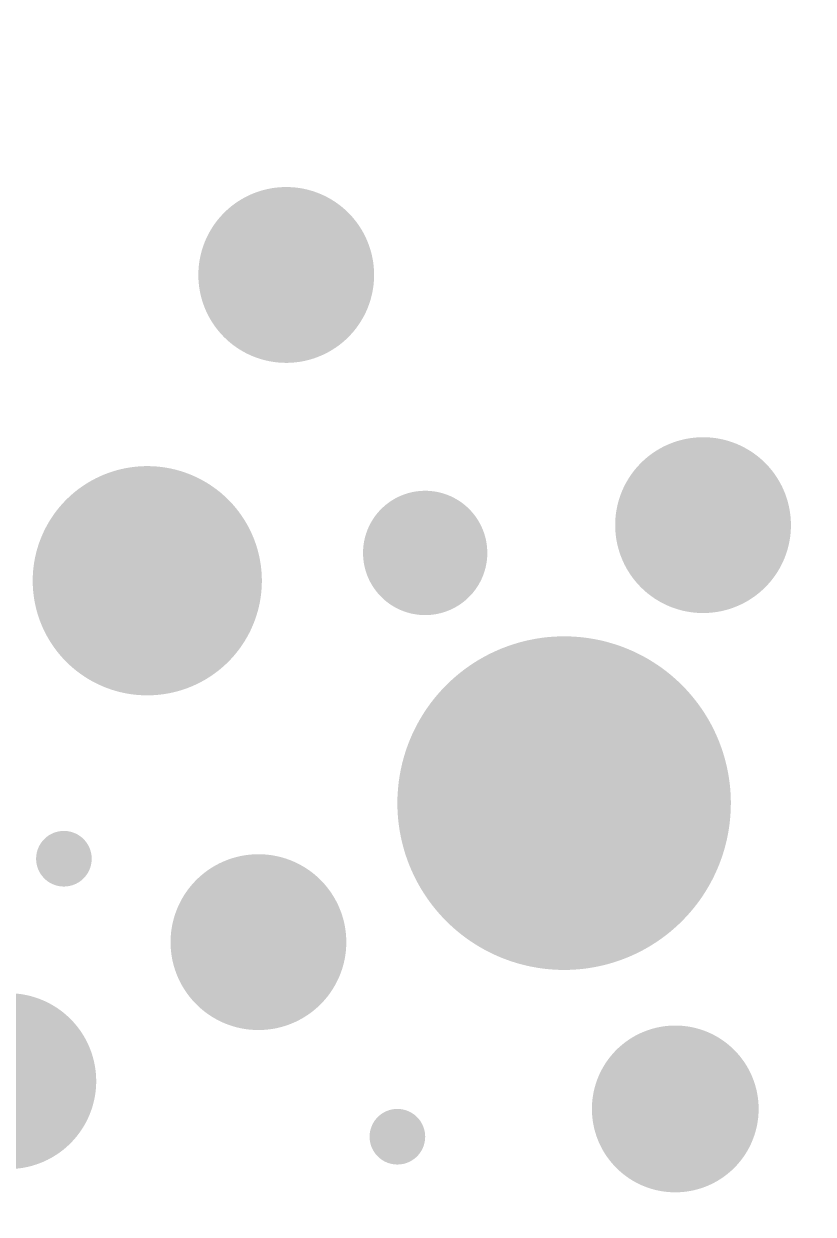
# Model space of a CAD drawing. Header units: millimetres. Extents: x -213 to 898, y -426 to 200.
# Drawn here: x 124.56 to 152.96, y -180.79 to -137.97 of the extents above; entities that cross this region are included whole.
import ezdxf

# ---------------------------------------------------------------- set-up
doc = ezdxf.new("R2010")
doc.units = ezdxf.units.MM
for name, color, linetype, true_color in [('Cut', 1, 'Continuous', 0xff0000), ('Etch', 5, 'Continuous', 0x0000ff), ('Line', 18, 'Continuous', 0x000000)]:
    doc.layers.add(name, color=color, linetype=linetype, true_color=true_color)

msp = doc.modelspace()

# ---------------------------------------------------------------- hatches: boundary and pattern name
at = {"layer": 'Etch', "true_color": 0x0000ff, "extrusion": (0, 0, -1)}
for points in [[(-135, -150), (-134.933, -150.021), (-134.865, -150.042), (-134.796, -150.06), (-134.726, -150.078), (-134.655, -150.094), (-134.584, -150.108), (-134.511, -150.121), (-134.437, -150.132), (-134.363, -150.141), (-134.288, -150.149), (-134.212, -150.155), (-134.136, -150.159), (-134.059, -150.162), (-133.982, -150.162), (-133.904, -150.161), (-133.826, -150.157), (-133.747, -150.152), (-133.668, -150.145), (-133.589, -150.136), (-133.51, -150.124), (-133.431, -150.111), (-133.353, -150.095), (-133.274, -150.078), (-133.195, -150.058), (-133.117, -150.037), (-133.039, -150.013), (-132.962, -149.987), (-132.885, -149.959), (-132.809, -149.93), (-132.734, -149.898), (-132.659, -149.864), (-132.586, -149.828), (-132.513, -149.791), (-132.441, -149.751), (-132.371, -149.71), (-132.301, -149.667), (-132.233, -149.623), (-132.166, -149.576), (-132.1, -149.528), (-132.036, -149.479), (-131.973, -149.428), (-131.912, -149.375), (-131.853, -149.321), (-131.794, -149.266), (-131.738, -149.21), (-131.683, -149.152), (-131.63, -149.094), (-131.579, -149.034), (-131.529, -148.974), (-131.481, -148.912), (-131.435, -148.85), (-131.391, -148.787), (-131.349, -148.723), (-131.308, -148.659), (-131.269, -148.594), (-131.232, -148.529), (-131.197, -148.464), (-131.163, -148.398), (-131.132, -148.332), (-131.102, -148.266), (-131.074, -148.199), (-131.048, -148.133), (-131.023, -148.066), (-131, -148), (-130.979, -147.933), (-130.958, -147.865), (-130.94, -147.796), (-130.922, -147.726), (-130.906, -147.655), (-130.892, -147.584), (-130.879, -147.511), (-130.868, -147.437), (-130.859, -147.363), (-130.851, -147.288), (-130.845, -147.212), (-130.841, -147.136), (-130.838, -147.059), (-130.838, -146.982), (-130.839, -146.904), (-130.843, -146.826), (-130.848, -146.747), (-130.855, -146.668), (-130.864, -146.589), (-130.876, -146.51), (-130.889, -146.431), (-130.905, -146.353), (-130.922, -146.274), (-130.942, -146.195), (-130.963, -146.117), (-130.987, -146.039), (-131.013, -145.962), (-131.041, -145.885), (-131.07, -145.809), (-131.102, -145.734), (-131.136, -145.659), (-131.172, -145.586), (-131.209, -145.513), (-131.249, -145.441), (-131.29, -145.371), (-131.333, -145.301), (-131.377, -145.233), (-131.424, -145.166), (-131.472, -145.1), (-131.521, -145.036), (-131.572, -144.973), (-131.625, -144.912), (-131.679, -144.853), (-131.734, -144.794), (-131.79, -144.738), (-131.848, -144.683), (-131.906, -144.63), (-131.966, -144.579), (-132.026, -144.529), (-132.088, -144.481), (-132.15, -144.435), (-132.213, -144.391), (-132.277, -144.349), (-132.341, -144.308), (-132.406, -144.269), (-132.471, -144.232), (-132.536, -144.197), (-132.602, -144.163), (-132.668, -144.132), (-132.734, -144.102), (-132.801, -144.074), (-132.867, -144.048), (-132.934, -144.023), (-133, -144), (-133.067, -143.979), (-133.135, -143.958), (-133.204, -143.94), (-133.274, -143.922), (-133.345, -143.906), (-133.416, -143.892), (-133.489, -143.879), (-133.563, -143.868), (-133.637, -143.859), (-133.712, -143.851), (-133.788, -143.845), (-133.864, -143.841), (-133.941, -143.838), (-134.018, -143.838), (-134.096, -143.839), (-134.174, -143.843), (-134.253, -143.848), (-134.332, -143.855), (-134.411, -143.864), (-134.49, -143.876), (-134.569, -143.889), (-134.647, -143.905), (-134.726, -143.922), (-134.805, -143.942), (-134.883, -143.963), (-134.961, -143.987), (-135.038, -144.013), (-135.115, -144.041), (-135.191, -144.07), (-135.266, -144.102), (-135.341, -144.136), (-135.414, -144.172), (-135.487, -144.209), (-135.559, -144.249), (-135.629, -144.29), (-135.699, -144.333), (-135.767, -144.377), (-135.834, -144.424), (-135.9, -144.472), (-135.964, -144.521), (-136.027, -144.572), (-136.088, -144.625), (-136.147, -144.679), (-136.206, -144.734), (-136.262, -144.79), (-136.317, -144.848), (-136.37, -144.906), (-136.421, -144.966), (-136.471, -145.026), (-136.519, -145.088), (-136.565, -145.15), (-136.609, -145.213), (-136.651, -145.277), (-136.692, -145.341), (-136.731, -145.406), (-136.768, -145.471), (-136.803, -145.536), (-136.837, -145.602), (-136.868, -145.668), (-136.898, -145.734), (-136.926, -145.801), (-136.952, -145.867), (-136.977, -145.934), (-137, -146), (-137.021, -146.067), (-137.042, -146.135), (-137.06, -146.204), (-137.078, -146.274), (-137.094, -146.345), (-137.108, -146.416), (-137.121, -146.489), (-137.132, -146.563), (-137.141, -146.637), (-137.149, -146.712), (-137.155, -146.788), (-137.159, -146.864), (-137.162, -146.941), (-137.162, -147.018), (-137.161, -147.096), (-137.157, -147.174), (-137.152, -147.253), (-137.145, -147.332), (-137.136, -147.411), (-137.124, -147.49), (-137.111, -147.569), (-137.095, -147.647), (-137.078, -147.726), (-137.058, -147.805), (-137.037, -147.883), (-137.013, -147.961), (-136.987, -148.038), (-136.959, -148.115), (-136.93, -148.191), (-136.898, -148.266), (-136.864, -148.341), (-136.828, -148.414), (-136.791, -148.487), (-136.751, -148.559), (-136.71, -148.629), (-136.667, -148.699), (-136.623, -148.767), (-136.576, -148.834), (-136.528, -148.9), (-136.479, -148.964), (-136.428, -149.027), (-136.375, -149.088), (-136.321, -149.147), (-136.266, -149.206), (-136.21, -149.262), (-136.152, -149.317), (-136.094, -149.37), (-136.034, -149.421), (-135.974, -149.471), (-135.912, -149.519), (-135.85, -149.565), (-135.787, -149.609), (-135.723, -149.651), (-135.659, -149.692), (-135.594, -149.731), (-135.529, -149.768), (-135.464, -149.803), (-135.398, -149.837), (-135.332, -149.868), (-135.266, -149.898), (-135.199, -149.926), (-135.133, -149.952), (-135.066, -149.977)], [(-150, -159), (-149.933, -159.021), (-149.865, -159.042), (-149.796, -159.06), (-149.726, -159.078), (-149.655, -159.094), (-149.584, -159.108), (-149.511, -159.121), (-149.437, -159.132), (-149.363, -159.141), (-149.288, -159.149), (-149.212, -159.155), (-149.136, -159.159), (-149.059, -159.162), (-148.982, -159.162), (-148.904, -159.161), (-148.826, -159.157), (-148.747, -159.152), (-148.668, -159.145), (-148.589, -159.136), (-148.51, -159.124), (-148.431, -159.111), (-148.353, -159.095), (-148.274, -159.078), (-148.195, -159.058), (-148.117, -159.037), (-148.039, -159.013), (-147.962, -158.987), (-147.885, -158.959), (-147.809, -158.93), (-147.734, -158.898), (-147.659, -158.864), (-147.586, -158.828), (-147.513, -158.791), (-147.441, -158.751), (-147.371, -158.71), (-147.301, -158.667), (-147.233, -158.623), (-147.166, -158.576), (-147.1, -158.528), (-147.036, -158.479), (-146.973, -158.428), (-146.912, -158.375), (-146.853, -158.321), (-146.794, -158.266), (-146.738, -158.21), (-146.683, -158.152), (-146.63, -158.094), (-146.579, -158.034), (-146.529, -157.974), (-146.481, -157.912), (-146.435, -157.85), (-146.391, -157.787), (-146.349, -157.723), (-146.308, -157.659), (-146.269, -157.594), (-146.232, -157.529), (-146.197, -157.464), (-146.163, -157.398), (-146.132, -157.332), (-146.102, -157.266), (-146.074, -157.199), (-146.048, -157.133), (-146.023, -157.066), (-146, -157), (-145.979, -156.933), (-145.958, -156.865), (-145.94, -156.796), (-145.922, -156.726), (-145.906, -156.655), (-145.892, -156.584), (-145.879, -156.511), (-145.868, -156.437), (-145.859, -156.363), (-145.851, -156.288), (-145.845, -156.212), (-145.841, -156.136), (-145.838, -156.059), (-145.838, -155.982), (-145.839, -155.904), (-145.843, -155.826), (-145.848, -155.747), (-145.855, -155.668), (-145.864, -155.589), (-145.876, -155.51), (-145.889, -155.431), (-145.905, -155.353), (-145.922, -155.274), (-145.942, -155.195), (-145.963, -155.117), (-145.987, -155.039), (-146.013, -154.962), (-146.041, -154.885), (-146.07, -154.809), (-146.102, -154.734), (-146.136, -154.659), (-146.172, -154.586), (-146.209, -154.513), (-146.249, -154.441), (-146.29, -154.371), (-146.333, -154.301), (-146.377, -154.233), (-146.424, -154.166), (-146.472, -154.1), (-146.521, -154.036), (-146.572, -153.973), (-146.625, -153.912), (-146.679, -153.853), (-146.734, -153.794), (-146.79, -153.738), (-146.848, -153.683), (-146.906, -153.63), (-146.966, -153.579), (-147.026, -153.529), (-147.088, -153.481), (-147.15, -153.435), (-147.213, -153.391), (-147.277, -153.349), (-147.341, -153.308), (-147.406, -153.269), (-147.471, -153.232), (-147.536, -153.197), (-147.602, -153.163), (-147.668, -153.132), (-147.734, -153.102), (-147.801, -153.074), (-147.867, -153.048), (-147.934, -153.023), (-148, -153), (-148.067, -152.979), (-148.135, -152.958), (-148.204, -152.94), (-148.274, -152.922), (-148.345, -152.906), (-148.416, -152.892), (-148.489, -152.879), (-148.563, -152.868), (-148.637, -152.859), (-148.712, -152.851), (-148.788, -152.845), (-148.864, -152.841), (-148.941, -152.838), (-149.018, -152.838), (-149.096, -152.839), (-149.174, -152.843), (-149.253, -152.848), (-149.332, -152.855), (-149.411, -152.864), (-149.49, -152.876), (-149.569, -152.889), (-149.647, -152.905), (-149.726, -152.922), (-149.805, -152.942), (-149.883, -152.963), (-149.961, -152.987), (-150.038, -153.013), (-150.115, -153.041), (-150.191, -153.07), (-150.266, -153.102), (-150.341, -153.136), (-150.414, -153.172), (-150.487, -153.209), (-150.559, -153.249), (-150.629, -153.29), (-150.699, -153.333), (-150.767, -153.377), (-150.834, -153.424), (-150.9, -153.472), (-150.964, -153.521), (-151.027, -153.572), (-151.088, -153.625), (-151.147, -153.679), (-151.206, -153.734), (-151.262, -153.79), (-151.317, -153.848), (-151.37, -153.906), (-151.421, -153.966), (-151.471, -154.026), (-151.519, -154.088), (-151.565, -154.15), (-151.609, -154.213), (-151.651, -154.277), (-151.692, -154.341), (-151.731, -154.406), (-151.768, -154.471), (-151.803, -154.536), (-151.837, -154.602), (-151.868, -154.668), (-151.898, -154.734), (-151.926, -154.801), (-151.952, -154.867), (-151.977, -154.934), (-152, -155), (-152.021, -155.067), (-152.042, -155.135), (-152.06, -155.204), (-152.078, -155.274), (-152.094, -155.345), (-152.108, -155.416), (-152.121, -155.489), (-152.132, -155.563), (-152.141, -155.637), (-152.149, -155.712), (-152.155, -155.788), (-152.159, -155.864), (-152.162, -155.941), (-152.162, -156.018), (-152.161, -156.096), (-152.157, -156.174), (-152.152, -156.253), (-152.145, -156.332), (-152.136, -156.411), (-152.124, -156.49), (-152.111, -156.569), (-152.095, -156.647), (-152.078, -156.726), (-152.058, -156.805), (-152.037, -156.883), (-152.013, -156.961), (-151.987, -157.038), (-151.959, -157.115), (-151.93, -157.191), (-151.898, -157.266), (-151.864, -157.341), (-151.828, -157.414), (-151.791, -157.487), (-151.751, -157.559), (-151.71, -157.629), (-151.667, -157.699), (-151.623, -157.767), (-151.576, -157.834), (-151.528, -157.9), (-151.479, -157.964), (-151.428, -158.027), (-151.375, -158.088), (-151.321, -158.147), (-151.266, -158.206), (-151.21, -158.262), (-151.152, -158.317), (-151.094, -158.37), (-151.034, -158.421), (-150.974, -158.471), (-150.912, -158.519), (-150.85, -158.565), (-150.787, -158.609), (-150.723, -158.651), (-150.659, -158.692), (-150.594, -158.731), (-150.529, -158.768), (-150.464, -158.803), (-150.398, -158.837), (-150.332, -158.868), (-150.266, -158.898), (-150.199, -158.926), (-150.133, -158.952), (-150.066, -158.977)], [(-128, -162), (-127.911, -161.977), (-127.823, -161.951), (-127.734, -161.924), (-127.645, -161.894), (-127.556, -161.862), (-127.466, -161.827), (-127.378, -161.79), (-127.289, -161.751), (-127.2, -161.71), (-127.112, -161.666), (-127.025, -161.619), (-126.938, -161.57), (-126.852, -161.519), (-126.766, -161.466), (-126.682, -161.409), (-126.598, -161.351), (-126.515, -161.29), (-126.434, -161.227), (-126.353, -161.162), (-126.275, -161.094), (-126.197, -161.024), (-126.121, -160.952), (-126.047, -160.877), (-125.974, -160.801), (-125.903, -160.722), (-125.834, -160.642), (-125.767, -160.559), (-125.702, -160.475), (-125.64, -160.389), (-125.579, -160.301), (-125.521, -160.212), (-125.464, -160.121), (-125.411, -160.029), (-125.359, -159.936), (-125.311, -159.841), (-125.264, -159.745), (-125.221, -159.648), (-125.179, -159.55), (-125.141, -159.451), (-125.105, -159.352), (-125.072, -159.252), (-125.041, -159.151), (-125.013, -159.05), (-124.988, -158.949), (-124.965, -158.847), (-124.945, -158.746), (-124.928, -158.644), (-124.913, -158.543), (-124.901, -158.441), (-124.891, -158.34), (-124.884, -158.239), (-124.879, -158.139), (-124.877, -158.04), (-124.877, -157.94), (-124.88, -157.842), (-124.885, -157.745), (-124.892, -157.648), (-124.901, -157.552), (-124.913, -157.457), (-124.926, -157.363), (-124.942, -157.271), (-124.959, -157.179), (-124.979, -157.089), (-125, -157), (-125.023, -156.911), (-125.049, -156.823), (-125.076, -156.734), (-125.106, -156.645), (-125.138, -156.556), (-125.173, -156.466), (-125.21, -156.378), (-125.249, -156.289), (-125.29, -156.2), (-125.334, -156.112), (-125.381, -156.025), (-125.43, -155.938), (-125.481, -155.852), (-125.534, -155.766), (-125.591, -155.682), (-125.649, -155.598), (-125.71, -155.515), (-125.773, -155.434), (-125.838, -155.353), (-125.906, -155.275), (-125.976, -155.197), (-126.048, -155.121), (-126.123, -155.047), (-126.199, -154.974), (-126.278, -154.903), (-126.358, -154.834), (-126.441, -154.767), (-126.525, -154.702), (-126.611, -154.64), (-126.699, -154.579), (-126.788, -154.521), (-126.879, -154.464), (-126.971, -154.411), (-127.064, -154.359), (-127.159, -154.311), (-127.255, -154.264), (-127.352, -154.221), (-127.45, -154.179), (-127.549, -154.141), (-127.648, -154.105), (-127.748, -154.072), (-127.849, -154.041), (-127.95, -154.013), (-128.051, -153.988), (-128.153, -153.965), (-128.254, -153.945), (-128.356, -153.928), (-128.457, -153.913), (-128.559, -153.901), (-128.66, -153.891), (-128.761, -153.884), (-128.861, -153.879), (-128.96, -153.877), (-129.06, -153.877), (-129.158, -153.88), (-129.255, -153.885), (-129.352, -153.892), (-129.448, -153.901), (-129.543, -153.913), (-129.637, -153.926), (-129.729, -153.942), (-129.821, -153.959), (-129.911, -153.979), (-130, -154), (-130.089, -154.023), (-130.177, -154.049), (-130.266, -154.076), (-130.355, -154.106), (-130.444, -154.138), (-130.534, -154.173), (-130.622, -154.21), (-130.711, -154.249), (-130.8, -154.29), (-130.888, -154.334), (-130.975, -154.381), (-131.062, -154.43), (-131.148, -154.481), (-131.234, -154.534), (-131.318, -154.591), (-131.402, -154.649), (-131.485, -154.71), (-131.566, -154.773), (-131.647, -154.838), (-131.725, -154.906), (-131.803, -154.976), (-131.879, -155.048), (-131.953, -155.123), (-132.026, -155.199), (-132.097, -155.278), (-132.166, -155.358), (-132.233, -155.441), (-132.298, -155.525), (-132.36, -155.611), (-132.421, -155.699), (-132.479, -155.788), (-132.536, -155.879), (-132.589, -155.971), (-132.641, -156.064), (-132.689, -156.159), (-132.736, -156.255), (-132.779, -156.352), (-132.821, -156.45), (-132.859, -156.549), (-132.895, -156.648), (-132.928, -156.748), (-132.959, -156.849), (-132.987, -156.95), (-133.012, -157.051), (-133.035, -157.153), (-133.055, -157.254), (-133.072, -157.356), (-133.087, -157.457), (-133.099, -157.559), (-133.109, -157.66), (-133.116, -157.761), (-133.121, -157.861), (-133.123, -157.96), (-133.123, -158.06), (-133.12, -158.158), (-133.115, -158.255), (-133.108, -158.352), (-133.099, -158.448), (-133.087, -158.543), (-133.074, -158.637), (-133.058, -158.729), (-133.041, -158.821), (-133.021, -158.911), (-133, -159), (-132.977, -159.089), (-132.951, -159.177), (-132.924, -159.266), (-132.894, -159.355), (-132.862, -159.444), (-132.827, -159.534), (-132.79, -159.622), (-132.751, -159.711), (-132.71, -159.8), (-132.666, -159.888), (-132.619, -159.975), (-132.57, -160.062), (-132.519, -160.148), (-132.466, -160.234), (-132.409, -160.318), (-132.351, -160.402), (-132.29, -160.485), (-132.227, -160.566), (-132.162, -160.647), (-132.094, -160.725), (-132.024, -160.803), (-131.952, -160.879), (-131.877, -160.953), (-131.801, -161.026), (-131.722, -161.097), (-131.642, -161.166), (-131.559, -161.233), (-131.475, -161.298), (-131.389, -161.36), (-131.301, -161.421), (-131.212, -161.479), (-131.121, -161.536), (-131.029, -161.589), (-130.936, -161.641), (-130.841, -161.689), (-130.745, -161.736), (-130.648, -161.779), (-130.55, -161.821), (-130.451, -161.859), (-130.352, -161.895), (-130.252, -161.928), (-130.151, -161.959), (-130.05, -161.987), (-129.949, -162.012), (-129.847, -162.035), (-129.746, -162.055), (-129.644, -162.072), (-129.543, -162.087), (-129.441, -162.099), (-129.34, -162.109), (-129.239, -162.116), (-129.139, -162.121), (-129.04, -162.123), (-128.94, -162.123), (-128.842, -162.12), (-128.745, -162.115), (-128.648, -162.108), (-128.552, -162.099), (-128.457, -162.087), (-128.363, -162.074), (-128.271, -162.058), (-128.179, -162.041), (-128.089, -162.021)], [(-138, -159), (-137.956, -158.977), (-137.912, -158.953), (-137.868, -158.928), (-137.824, -158.902), (-137.781, -158.875), (-137.738, -158.846), (-137.695, -158.816), (-137.653, -158.785), (-137.611, -158.752), (-137.569, -158.719), (-137.529, -158.684), (-137.488, -158.648), (-137.449, -158.61), (-137.41, -158.572), (-137.371, -158.532), (-137.334, -158.491), (-137.297, -158.45), (-137.262, -158.407), (-137.227, -158.362), (-137.193, -158.317), (-137.16, -158.271), (-137.129, -158.224), (-137.098, -158.176), (-137.069, -158.127), (-137.04, -158.077), (-137.013, -158.026), (-136.988, -157.975), (-136.963, -157.922), (-136.94, -157.869), (-136.918, -157.816), (-136.898, -157.762), (-136.879, -157.707), (-136.861, -157.652), (-136.845, -157.596), (-136.83, -157.54), (-136.817, -157.484), (-136.805, -157.428), (-136.795, -157.371), (-136.786, -157.314), (-136.779, -157.257), (-136.773, -157.201), (-136.769, -157.144), (-136.766, -157.087), (-136.764, -157.03), (-136.764, -156.974), (-136.765, -156.918), (-136.768, -156.862), (-136.772, -156.806), (-136.778, -156.751), (-136.785, -156.697), (-136.793, -156.643), (-136.802, -156.589), (-136.813, -156.536), (-136.824, -156.483), (-136.837, -156.432), (-136.851, -156.381), (-136.867, -156.33), (-136.883, -156.281), (-136.9, -156.232), (-136.918, -156.184), (-136.937, -156.137), (-136.957, -156.09), (-136.978, -156.045), (-137, -156), (-137.023, -155.956), (-137.047, -155.912), (-137.072, -155.868), (-137.098, -155.824), (-137.125, -155.781), (-137.154, -155.738), (-137.184, -155.695), (-137.215, -155.653), (-137.248, -155.611), (-137.281, -155.569), (-137.316, -155.529), (-137.352, -155.488), (-137.39, -155.449), (-137.428, -155.41), (-137.468, -155.371), (-137.509, -155.334), (-137.55, -155.297), (-137.593, -155.262), (-137.638, -155.227), (-137.683, -155.193), (-137.729, -155.16), (-137.776, -155.129), (-137.824, -155.098), (-137.873, -155.069), (-137.923, -155.04), (-137.974, -155.013), (-138.025, -154.988), (-138.078, -154.963), (-138.131, -154.94), (-138.184, -154.918), (-138.238, -154.898), (-138.293, -154.879), (-138.348, -154.861), (-138.404, -154.845), (-138.46, -154.83), (-138.516, -154.817), (-138.572, -154.805), (-138.629, -154.795), (-138.686, -154.786), (-138.743, -154.779), (-138.799, -154.773), (-138.856, -154.769), (-138.913, -154.766), (-138.97, -154.764), (-139.026, -154.764), (-139.082, -154.765), (-139.138, -154.768), (-139.194, -154.772), (-139.249, -154.778), (-139.303, -154.785), (-139.357, -154.793), (-139.411, -154.802), (-139.464, -154.813), (-139.517, -154.824), (-139.568, -154.837), (-139.619, -154.851), (-139.67, -154.867), (-139.719, -154.883), (-139.768, -154.9), (-139.816, -154.918), (-139.863, -154.937), (-139.91, -154.957), (-139.955, -154.978), (-140, -155), (-140.044, -155.023), (-140.088, -155.047), (-140.132, -155.072), (-140.176, -155.098), (-140.219, -155.125), (-140.262, -155.154), (-140.305, -155.184), (-140.347, -155.215), (-140.389, -155.248), (-140.431, -155.281), (-140.471, -155.316), (-140.512, -155.352), (-140.551, -155.39), (-140.59, -155.428), (-140.629, -155.468), (-140.666, -155.509), (-140.703, -155.55), (-140.738, -155.593), (-140.773, -155.638), (-140.807, -155.683), (-140.84, -155.729), (-140.871, -155.776), (-140.902, -155.824), (-140.931, -155.873), (-140.96, -155.923), (-140.987, -155.974), (-141.012, -156.025), (-141.037, -156.078), (-141.06, -156.131), (-141.082, -156.184), (-141.102, -156.238), (-141.121, -156.293), (-141.139, -156.348), (-141.155, -156.404), (-141.17, -156.46), (-141.183, -156.516), (-141.195, -156.572), (-141.205, -156.629), (-141.214, -156.686), (-141.221, -156.743), (-141.227, -156.799), (-141.231, -156.856), (-141.234, -156.913), (-141.236, -156.97), (-141.236, -157.026), (-141.235, -157.082), (-141.232, -157.138), (-141.228, -157.194), (-141.222, -157.249), (-141.215, -157.303), (-141.207, -157.357), (-141.198, -157.411), (-141.187, -157.464), (-141.176, -157.517), (-141.163, -157.568), (-141.149, -157.619), (-141.133, -157.67), (-141.117, -157.719), (-141.1, -157.768), (-141.082, -157.816), (-141.063, -157.863), (-141.043, -157.91), (-141.022, -157.955), (-141, -158), (-140.977, -158.044), (-140.953, -158.088), (-140.928, -158.132), (-140.902, -158.176), (-140.875, -158.219), (-140.846, -158.262), (-140.816, -158.305), (-140.785, -158.347), (-140.752, -158.389), (-140.719, -158.431), (-140.684, -158.471), (-140.648, -158.512), (-140.61, -158.551), (-140.572, -158.59), (-140.532, -158.629), (-140.491, -158.666), (-140.45, -158.703), (-140.407, -158.738), (-140.362, -158.773), (-140.317, -158.807), (-140.271, -158.84), (-140.224, -158.871), (-140.176, -158.902), (-140.127, -158.931), (-140.077, -158.96), (-140.026, -158.987), (-139.975, -159.012), (-139.922, -159.037), (-139.869, -159.06), (-139.816, -159.082), (-139.762, -159.102), (-139.707, -159.121), (-139.652, -159.139), (-139.596, -159.155), (-139.54, -159.17), (-139.484, -159.183), (-139.428, -159.195), (-139.371, -159.205), (-139.314, -159.214), (-139.257, -159.221), (-139.201, -159.227), (-139.144, -159.231), (-139.087, -159.234), (-139.03, -159.236), (-138.974, -159.236), (-138.918, -159.235), (-138.862, -159.232), (-138.806, -159.228), (-138.751, -159.222), (-138.697, -159.215), (-138.643, -159.207), (-138.589, -159.198), (-138.536, -159.187), (-138.483, -159.176), (-138.432, -159.163), (-138.381, -159.149), (-138.33, -159.133), (-138.281, -159.117), (-138.232, -159.1), (-138.184, -159.082), (-138.137, -159.063), (-138.09, -159.043), (-138.045, -159.022)], [(-142.545, -171.821), (-142.416, -171.787), (-142.287, -171.75), (-142.157, -171.71), (-142.028, -171.667), (-141.898, -171.62), (-141.768, -171.57), (-141.639, -171.516), (-141.51, -171.459), (-141.381, -171.398), (-141.253, -171.334), (-141.126, -171.267), (-140.999, -171.196), (-140.874, -171.121), (-140.749, -171.043), (-140.626, -170.962), (-140.504, -170.877), (-140.384, -170.788), (-140.265, -170.696), (-140.149, -170.601), (-140.034, -170.502), (-139.921, -170.4), (-139.811, -170.295), (-139.702, -170.187), (-139.597, -170.076), (-139.494, -169.961), (-139.393, -169.844), (-139.296, -169.724), (-139.201, -169.602), (-139.11, -169.477), (-139.022, -169.349), (-138.937, -169.219), (-138.855, -169.087), (-138.777, -168.953), (-138.702, -168.817), (-138.631, -168.679), (-138.564, -168.539), (-138.5, -168.398), (-138.44, -168.256), (-138.384, -168.112), (-138.332, -167.967), (-138.283, -167.822), (-138.239, -167.675), (-138.198, -167.528), (-138.161, -167.381), (-138.128, -167.233), (-138.099, -167.085), (-138.074, -166.937), (-138.052, -166.79), (-138.034, -166.642), (-138.02, -166.495), (-138.01, -166.348), (-138.003, -166.203), (-138, -166.058), (-138.001, -165.913), (-138.004, -165.77), (-138.012, -165.628), (-138.022, -165.488), (-138.036, -165.348), (-138.052, -165.21), (-138.072, -165.074), (-138.095, -164.939), (-138.12, -164.806), (-138.148, -164.674), (-138.179, -164.545), (-138.213, -164.416), (-138.25, -164.287), (-138.29, -164.157), (-138.333, -164.028), (-138.38, -163.898), (-138.43, -163.768), (-138.484, -163.639), (-138.541, -163.51), (-138.602, -163.381), (-138.666, -163.253), (-138.733, -163.126), (-138.804, -162.999), (-138.879, -162.874), (-138.957, -162.749), (-139.038, -162.626), (-139.123, -162.504), (-139.212, -162.384), (-139.304, -162.265), (-139.399, -162.149), (-139.498, -162.034), (-139.6, -161.921), (-139.705, -161.811), (-139.813, -161.702), (-139.924, -161.597), (-140.039, -161.494), (-140.156, -161.393), (-140.276, -161.296), (-140.398, -161.201), (-140.523, -161.11), (-140.651, -161.022), (-140.781, -160.937), (-140.913, -160.855), (-141.047, -160.777), (-141.183, -160.702), (-141.321, -160.631), (-141.461, -160.564), (-141.602, -160.5), (-141.744, -160.44), (-141.888, -160.384), (-142.033, -160.332), (-142.178, -160.283), (-142.325, -160.239), (-142.472, -160.198), (-142.619, -160.161), (-142.767, -160.128), (-142.915, -160.099), (-143.063, -160.074), (-143.21, -160.052), (-143.358, -160.034), (-143.505, -160.02), (-143.652, -160.01), (-143.797, -160.003), (-143.942, -160), (-144.087, -160.001), (-144.23, -160.004), (-144.372, -160.012), (-144.512, -160.022), (-144.652, -160.036), (-144.79, -160.052), (-144.926, -160.072), (-145.061, -160.095), (-145.194, -160.12), (-145.326, -160.148), (-145.455, -160.179), (-145.584, -160.213), (-145.713, -160.25), (-145.843, -160.29), (-145.972, -160.333), (-146.102, -160.38), (-146.232, -160.43), (-146.361, -160.484), (-146.49, -160.541), (-146.619, -160.602), (-146.747, -160.666), (-146.874, -160.733), (-147.001, -160.804), (-147.126, -160.879), (-147.251, -160.957), (-147.374, -161.038), (-147.496, -161.123), (-147.616, -161.212), (-147.735, -161.304), (-147.851, -161.399), (-147.966, -161.498), (-148.079, -161.6), (-148.189, -161.705), (-148.298, -161.813), (-148.403, -161.924), (-148.506, -162.039), (-148.607, -162.156), (-148.704, -162.276), (-148.799, -162.398), (-148.89, -162.523), (-148.978, -162.651), (-149.063, -162.781), (-149.145, -162.913), (-149.223, -163.047), (-149.298, -163.183), (-149.369, -163.321), (-149.436, -163.461), (-149.5, -163.602), (-149.56, -163.744), (-149.616, -163.888), (-149.668, -164.033), (-149.717, -164.178), (-149.761, -164.325), (-149.802, -164.472), (-149.839, -164.619), (-149.872, -164.767), (-149.901, -164.915), (-149.926, -165.063), (-149.948, -165.21), (-149.966, -165.358), (-149.98, -165.505), (-149.99, -165.652), (-149.997, -165.797), (-150, -165.942), (-149.999, -166.087), (-149.996, -166.23), (-149.988, -166.372), (-149.978, -166.512), (-149.964, -166.652), (-149.948, -166.79), (-149.928, -166.926), (-149.905, -167.061), (-149.88, -167.194), (-149.852, -167.326), (-149.821, -167.455), (-149.787, -167.584), (-149.75, -167.713), (-149.71, -167.843), (-149.667, -167.972), (-149.62, -168.102), (-149.57, -168.232), (-149.516, -168.361), (-149.459, -168.49), (-149.398, -168.619), (-149.334, -168.747), (-149.267, -168.874), (-149.196, -169.001), (-149.121, -169.126), (-149.043, -169.251), (-148.962, -169.374), (-148.877, -169.496), (-148.788, -169.616), (-148.696, -169.735), (-148.601, -169.851), (-148.502, -169.966), (-148.4, -170.079), (-148.295, -170.189), (-148.187, -170.298), (-148.076, -170.403), (-147.961, -170.506), (-147.844, -170.607), (-147.724, -170.704), (-147.602, -170.799), (-147.477, -170.89), (-147.349, -170.978), (-147.219, -171.063), (-147.087, -171.145), (-146.953, -171.223), (-146.817, -171.298), (-146.679, -171.369), (-146.539, -171.436), (-146.398, -171.5), (-146.256, -171.56), (-146.112, -171.616), (-145.967, -171.668), (-145.822, -171.717), (-145.675, -171.761), (-145.528, -171.802), (-145.381, -171.839), (-145.233, -171.872), (-145.085, -171.901), (-144.937, -171.926), (-144.79, -171.948), (-144.642, -171.966), (-144.495, -171.98), (-144.348, -171.99), (-144.203, -171.997), (-144.058, -172), (-143.913, -171.999), (-143.77, -171.996), (-143.628, -171.988), (-143.488, -171.978), (-143.348, -171.964), (-143.21, -171.948), (-143.074, -171.928), (-142.939, -171.905), (-142.806, -171.88), (-142.674, -171.852)], [(-125.553, -168.894), (-125.533, -168.884), (-125.513, -168.874), (-125.494, -168.862), (-125.474, -168.851), (-125.455, -168.838), (-125.436, -168.825), (-125.416, -168.812), (-125.397, -168.798), (-125.379, -168.784), (-125.36, -168.769), (-125.342, -168.753), (-125.324, -168.737), (-125.306, -168.72), (-125.289, -168.703), (-125.272, -168.685), (-125.255, -168.667), (-125.239, -168.648), (-125.223, -168.629), (-125.207, -168.609), (-125.192, -168.589), (-125.177, -168.568), (-125.163, -168.547), (-125.149, -168.526), (-125.136, -168.504), (-125.124, -168.482), (-125.112, -168.459), (-125.1, -168.436), (-125.089, -168.413), (-125.079, -168.389), (-125.069, -168.365), (-125.06, -168.341), (-125.051, -168.316), (-125.043, -168.292), (-125.036, -168.267), (-125.03, -168.242), (-125.024, -168.217), (-125.018, -168.191), (-125.014, -168.166), (-125.01, -168.141), (-125.007, -168.115), (-125.004, -168.09), (-125.002, -168.064), (-125.001, -168.039), (-125, -168.014), (-125, -167.988), (-125.001, -167.963), (-125.002, -167.938), (-125.004, -167.913), (-125.006, -167.889), (-125.009, -167.864), (-125.013, -167.84), (-125.017, -167.816), (-125.022, -167.792), (-125.027, -167.769), (-125.033, -167.746), (-125.039, -167.723), (-125.046, -167.7), (-125.053, -167.678), (-125.061, -167.656), (-125.069, -167.635), (-125.078, -167.614), (-125.087, -167.593), (-125.096, -167.573), (-125.106, -167.553), (-125.116, -167.533), (-125.126, -167.513), (-125.138, -167.494), (-125.149, -167.474), (-125.162, -167.455), (-125.175, -167.436), (-125.188, -167.416), (-125.202, -167.397), (-125.216, -167.379), (-125.231, -167.36), (-125.247, -167.342), (-125.263, -167.324), (-125.28, -167.306), (-125.297, -167.289), (-125.315, -167.272), (-125.333, -167.255), (-125.352, -167.239), (-125.371, -167.223), (-125.391, -167.207), (-125.411, -167.192), (-125.432, -167.177), (-125.453, -167.163), (-125.474, -167.149), (-125.496, -167.136), (-125.518, -167.124), (-125.541, -167.112), (-125.564, -167.1), (-125.587, -167.089), (-125.611, -167.079), (-125.635, -167.069), (-125.659, -167.06), (-125.684, -167.051), (-125.708, -167.043), (-125.733, -167.036), (-125.758, -167.03), (-125.783, -167.024), (-125.809, -167.018), (-125.834, -167.014), (-125.859, -167.01), (-125.885, -167.007), (-125.91, -167.004), (-125.936, -167.002), (-125.961, -167.001), (-125.986, -167), (-126.012, -167), (-126.037, -167.001), (-126.062, -167.002), (-126.087, -167.004), (-126.111, -167.006), (-126.136, -167.009), (-126.16, -167.013), (-126.184, -167.017), (-126.208, -167.022), (-126.231, -167.027), (-126.254, -167.033), (-126.277, -167.039), (-126.3, -167.046), (-126.322, -167.053), (-126.344, -167.061), (-126.365, -167.069), (-126.386, -167.078), (-126.407, -167.087), (-126.427, -167.096), (-126.447, -167.106), (-126.467, -167.116), (-126.487, -167.126), (-126.506, -167.138), (-126.526, -167.149), (-126.545, -167.162), (-126.564, -167.175), (-126.584, -167.188), (-126.603, -167.202), (-126.621, -167.216), (-126.64, -167.231), (-126.658, -167.247), (-126.676, -167.263), (-126.694, -167.28), (-126.711, -167.297), (-126.728, -167.315), (-126.745, -167.333), (-126.761, -167.352), (-126.777, -167.371), (-126.793, -167.391), (-126.808, -167.411), (-126.823, -167.432), (-126.837, -167.453), (-126.851, -167.474), (-126.864, -167.496), (-126.876, -167.518), (-126.888, -167.541), (-126.9, -167.564), (-126.911, -167.587), (-126.921, -167.611), (-126.931, -167.635), (-126.94, -167.659), (-126.949, -167.684), (-126.957, -167.708), (-126.964, -167.733), (-126.97, -167.758), (-126.976, -167.783), (-126.982, -167.809), (-126.986, -167.834), (-126.99, -167.859), (-126.993, -167.885), (-126.996, -167.91), (-126.998, -167.936), (-126.999, -167.961), (-127, -167.986), (-127, -168.012), (-126.999, -168.037), (-126.998, -168.062), (-126.996, -168.087), (-126.994, -168.111), (-126.991, -168.136), (-126.987, -168.16), (-126.983, -168.184), (-126.978, -168.208), (-126.973, -168.231), (-126.967, -168.254), (-126.961, -168.277), (-126.954, -168.3), (-126.947, -168.322), (-126.939, -168.344), (-126.931, -168.365), (-126.922, -168.386), (-126.913, -168.407), (-126.904, -168.427), (-126.894, -168.447), (-126.884, -168.467), (-126.874, -168.487), (-126.862, -168.506), (-126.851, -168.526), (-126.838, -168.545), (-126.825, -168.564), (-126.812, -168.584), (-126.798, -168.603), (-126.784, -168.621), (-126.769, -168.64), (-126.753, -168.658), (-126.737, -168.676), (-126.72, -168.694), (-126.703, -168.711), (-126.685, -168.728), (-126.667, -168.745), (-126.648, -168.761), (-126.629, -168.777), (-126.609, -168.793), (-126.589, -168.808), (-126.568, -168.823), (-126.547, -168.837), (-126.526, -168.851), (-126.504, -168.864), (-126.482, -168.876), (-126.459, -168.888), (-126.436, -168.9), (-126.413, -168.911), (-126.389, -168.921), (-126.365, -168.931), (-126.341, -168.94), (-126.316, -168.949), (-126.292, -168.957), (-126.267, -168.964), (-126.242, -168.97), (-126.217, -168.976), (-126.191, -168.982), (-126.166, -168.986), (-126.141, -168.99), (-126.115, -168.993), (-126.09, -168.996), (-126.064, -168.998), (-126.039, -168.999), (-126.014, -169), (-125.988, -169), (-125.963, -168.999), (-125.938, -168.998), (-125.913, -168.996), (-125.889, -168.994), (-125.864, -168.991), (-125.84, -168.987), (-125.816, -168.983), (-125.792, -168.978), (-125.769, -168.973), (-125.746, -168.967), (-125.723, -168.961), (-125.7, -168.954), (-125.678, -168.947), (-125.656, -168.939), (-125.635, -168.931), (-125.614, -168.922), (-125.593, -168.913), (-125.573, -168.904)], [(-134, -174), (-133.933, -174.021), (-133.865, -174.042), (-133.796, -174.06), (-133.726, -174.078), (-133.655, -174.094), (-133.584, -174.108), (-133.511, -174.121), (-133.437, -174.132), (-133.363, -174.141), (-133.288, -174.149), (-133.212, -174.155), (-133.136, -174.159), (-133.059, -174.162), (-132.982, -174.162), (-132.904, -174.161), (-132.826, -174.157), (-132.747, -174.152), (-132.668, -174.145), (-132.589, -174.136), (-132.51, -174.124), (-132.431, -174.111), (-132.353, -174.095), (-132.274, -174.078), (-132.195, -174.058), (-132.117, -174.037), (-132.039, -174.013), (-131.962, -173.987), (-131.885, -173.959), (-131.809, -173.93), (-131.734, -173.898), (-131.659, -173.864), (-131.586, -173.828), (-131.513, -173.791), (-131.441, -173.751), (-131.371, -173.71), (-131.301, -173.667), (-131.233, -173.623), (-131.166, -173.576), (-131.1, -173.528), (-131.036, -173.479), (-130.973, -173.428), (-130.912, -173.375), (-130.853, -173.321), (-130.794, -173.266), (-130.738, -173.21), (-130.683, -173.152), (-130.63, -173.094), (-130.579, -173.034), (-130.529, -172.974), (-130.481, -172.912), (-130.435, -172.85), (-130.391, -172.787), (-130.349, -172.723), (-130.308, -172.659), (-130.269, -172.594), (-130.232, -172.529), (-130.197, -172.464), (-130.163, -172.398), (-130.132, -172.332), (-130.102, -172.266), (-130.074, -172.199), (-130.048, -172.133), (-130.023, -172.066), (-130, -172), (-129.979, -171.933), (-129.958, -171.865), (-129.94, -171.796), (-129.922, -171.726), (-129.906, -171.655), (-129.892, -171.584), (-129.879, -171.511), (-129.868, -171.437), (-129.859, -171.363), (-129.851, -171.288), (-129.845, -171.212), (-129.841, -171.136), (-129.838, -171.059), (-129.838, -170.982), (-129.839, -170.904), (-129.843, -170.826), (-129.848, -170.747), (-129.855, -170.668), (-129.864, -170.589), (-129.876, -170.51), (-129.889, -170.431), (-129.905, -170.353), (-129.922, -170.274), (-129.942, -170.195), (-129.963, -170.117), (-129.987, -170.039), (-130.013, -169.962), (-130.041, -169.885), (-130.07, -169.809), (-130.102, -169.734), (-130.136, -169.659), (-130.172, -169.586), (-130.209, -169.513), (-130.249, -169.441), (-130.29, -169.371), (-130.333, -169.301), (-130.377, -169.233), (-130.424, -169.166), (-130.472, -169.1), (-130.521, -169.036), (-130.572, -168.973), (-130.625, -168.912), (-130.679, -168.853), (-130.734, -168.794), (-130.79, -168.738), (-130.848, -168.683), (-130.906, -168.63), (-130.966, -168.579), (-131.026, -168.529), (-131.088, -168.481), (-131.15, -168.435), (-131.213, -168.391), (-131.277, -168.349), (-131.341, -168.308), (-131.406, -168.269), (-131.471, -168.232), (-131.536, -168.197), (-131.602, -168.163), (-131.668, -168.132), (-131.734, -168.102), (-131.801, -168.074), (-131.867, -168.048), (-131.934, -168.023), (-132, -168), (-132.067, -167.979), (-132.135, -167.958), (-132.204, -167.94), (-132.274, -167.922), (-132.345, -167.906), (-132.416, -167.892), (-132.489, -167.879), (-132.563, -167.868), (-132.637, -167.859), (-132.712, -167.851), (-132.788, -167.845), (-132.864, -167.841), (-132.941, -167.838), (-133.018, -167.838), (-133.096, -167.839), (-133.174, -167.843), (-133.253, -167.848), (-133.332, -167.855), (-133.411, -167.864), (-133.49, -167.876), (-133.569, -167.889), (-133.647, -167.905), (-133.726, -167.922), (-133.805, -167.942), (-133.883, -167.963), (-133.961, -167.987), (-134.038, -168.013), (-134.115, -168.041), (-134.191, -168.07), (-134.266, -168.102), (-134.341, -168.136), (-134.414, -168.172), (-134.487, -168.209), (-134.559, -168.249), (-134.629, -168.29), (-134.699, -168.333), (-134.767, -168.377), (-134.834, -168.424), (-134.9, -168.472), (-134.964, -168.521), (-135.027, -168.572), (-135.088, -168.625), (-135.147, -168.679), (-135.206, -168.734), (-135.262, -168.79), (-135.317, -168.848), (-135.37, -168.906), (-135.421, -168.966), (-135.471, -169.026), (-135.519, -169.088), (-135.565, -169.15), (-135.609, -169.213), (-135.651, -169.277), (-135.692, -169.341), (-135.731, -169.406), (-135.768, -169.471), (-135.803, -169.536), (-135.837, -169.602), (-135.868, -169.668), (-135.898, -169.734), (-135.926, -169.801), (-135.952, -169.867), (-135.977, -169.934), (-136, -170), (-136.021, -170.067), (-136.042, -170.135), (-136.06, -170.204), (-136.078, -170.274), (-136.094, -170.345), (-136.108, -170.416), (-136.121, -170.489), (-136.132, -170.563), (-136.141, -170.637), (-136.149, -170.712), (-136.155, -170.788), (-136.159, -170.864), (-136.162, -170.941), (-136.162, -171.018), (-136.161, -171.096), (-136.157, -171.174), (-136.152, -171.253), (-136.145, -171.332), (-136.136, -171.411), (-136.124, -171.49), (-136.111, -171.569), (-136.095, -171.647), (-136.078, -171.726), (-136.058, -171.805), (-136.037, -171.883), (-136.013, -171.961), (-135.987, -172.038), (-135.959, -172.115), (-135.93, -172.191), (-135.898, -172.266), (-135.864, -172.341), (-135.828, -172.414), (-135.791, -172.487), (-135.751, -172.559), (-135.71, -172.629), (-135.667, -172.699), (-135.623, -172.767), (-135.576, -172.834), (-135.528, -172.9), (-135.479, -172.964), (-135.428, -173.027), (-135.375, -173.088), (-135.321, -173.147), (-135.266, -173.206), (-135.21, -173.262), (-135.152, -173.317), (-135.094, -173.37), (-135.034, -173.421), (-134.974, -173.471), (-134.912, -173.519), (-134.85, -173.565), (-134.787, -173.609), (-134.723, -173.651), (-134.659, -173.692), (-134.594, -173.731), (-134.529, -173.768), (-134.464, -173.803), (-134.398, -173.837), (-134.332, -173.868), (-134.266, -173.898), (-134.199, -173.926), (-134.133, -173.952), (-134.066, -173.977)], [(-125, -179), (-124.933, -179.021), (-124.865, -179.042), (-124.796, -179.06), (-124.726, -179.078), (-124.655, -179.094), (-124.584, -179.108), (-124.511, -179.121), (-124.437, -179.132), (-124.363, -179.141), (-124.288, -179.149), (-124.212, -179.155), (-124.136, -179.159), (-124.059, -179.162), (-123.982, -179.162), (-123.904, -179.161), (-123.826, -179.157), (-123.747, -179.152), (-123.668, -179.145), (-123.589, -179.136), (-123.51, -179.124), (-123.431, -179.111), (-123.353, -179.095), (-123.274, -179.078), (-123.195, -179.058), (-123.117, -179.037), (-123.039, -179.013), (-122.962, -178.987), (-122.885, -178.959), (-122.809, -178.93), (-122.734, -178.898), (-122.659, -178.864), (-122.586, -178.828), (-122.513, -178.791), (-122.441, -178.751), (-122.371, -178.71), (-122.301, -178.667), (-122.233, -178.623), (-122.166, -178.576), (-122.1, -178.528), (-122.036, -178.479), (-121.973, -178.428), (-121.912, -178.375), (-121.853, -178.321), (-121.794, -178.266), (-121.738, -178.21), (-121.683, -178.152), (-121.63, -178.094), (-121.579, -178.034), (-121.529, -177.974), (-121.481, -177.912), (-121.435, -177.85), (-121.391, -177.787), (-121.349, -177.723), (-121.308, -177.659), (-121.269, -177.594), (-121.232, -177.529), (-121.197, -177.464), (-121.163, -177.398), (-121.132, -177.332), (-121.102, -177.266), (-121.074, -177.199), (-121.048, -177.133), (-121.023, -177.066), (-121, -177), (-120.979, -176.933), (-120.958, -176.865), (-120.94, -176.796), (-120.922, -176.726), (-120.906, -176.655), (-120.892, -176.584), (-120.879, -176.511), (-120.868, -176.437), (-120.859, -176.363), (-120.851, -176.288), (-120.845, -176.212), (-120.841, -176.136), (-120.838, -176.059), (-120.838, -175.982), (-120.839, -175.904), (-120.843, -175.826), (-120.848, -175.747), (-120.855, -175.668), (-120.864, -175.589), (-120.876, -175.51), (-120.889, -175.431), (-120.905, -175.353), (-120.922, -175.274), (-120.942, -175.195), (-120.963, -175.117), (-120.987, -175.039), (-121.013, -174.962), (-121.041, -174.885), (-121.07, -174.809), (-121.102, -174.734), (-121.136, -174.659), (-121.172, -174.586), (-121.209, -174.513), (-121.249, -174.441), (-121.29, -174.371), (-121.333, -174.301), (-121.377, -174.233), (-121.424, -174.166), (-121.472, -174.1), (-121.521, -174.036), (-121.572, -173.973), (-121.625, -173.912), (-121.679, -173.853), (-121.734, -173.794), (-121.79, -173.738), (-121.848, -173.683), (-121.906, -173.63), (-121.966, -173.579), (-122.026, -173.529), (-122.088, -173.481), (-122.15, -173.435), (-122.213, -173.391), (-122.277, -173.349), (-122.341, -173.308), (-122.406, -173.269), (-122.471, -173.232), (-122.536, -173.197), (-122.602, -173.163), (-122.668, -173.132), (-122.734, -173.102), (-122.801, -173.074), (-122.867, -173.048), (-122.934, -173.023), (-123, -173), (-123.067, -172.979), (-123.135, -172.958), (-123.204, -172.94), (-123.274, -172.922), (-123.345, -172.906), (-123.416, -172.892), (-123.489, -172.879), (-123.563, -172.868), (-123.637, -172.859), (-123.712, -172.851), (-123.788, -172.845), (-123.864, -172.841), (-123.941, -172.838), (-124.018, -172.838), (-124.096, -172.839), (-124.174, -172.843), (-124.253, -172.848), (-124.332, -172.855), (-124.411, -172.864), (-124.49, -172.876), (-124.569, -172.889), (-124.647, -172.905), (-124.726, -172.922), (-124.805, -172.942), (-124.883, -172.963), (-124.961, -172.987), (-125.038, -173.013), (-125.115, -173.041), (-125.191, -173.07), (-125.266, -173.102), (-125.341, -173.136), (-125.414, -173.172), (-125.487, -173.209), (-125.559, -173.249), (-125.629, -173.29), (-125.699, -173.333), (-125.767, -173.377), (-125.834, -173.424), (-125.9, -173.472), (-125.964, -173.521), (-126.027, -173.572), (-126.088, -173.625), (-126.147, -173.679), (-126.206, -173.734), (-126.262, -173.79), (-126.317, -173.848), (-126.37, -173.906), (-126.421, -173.966), (-126.471, -174.026), (-126.519, -174.088), (-126.565, -174.15), (-126.609, -174.213), (-126.651, -174.277), (-126.692, -174.341), (-126.731, -174.406), (-126.768, -174.471), (-126.803, -174.536), (-126.837, -174.602), (-126.868, -174.668), (-126.898, -174.734), (-126.926, -174.801), (-126.952, -174.867), (-126.977, -174.934), (-127, -175), (-127.021, -175.067), (-127.042, -175.135), (-127.06, -175.204), (-127.078, -175.274), (-127.094, -175.345), (-127.108, -175.416), (-127.121, -175.489), (-127.132, -175.563), (-127.141, -175.637), (-127.149, -175.712), (-127.155, -175.788), (-127.159, -175.864), (-127.162, -175.941), (-127.162, -176.018), (-127.161, -176.096), (-127.157, -176.174), (-127.152, -176.253), (-127.145, -176.332), (-127.136, -176.411), (-127.124, -176.49), (-127.111, -176.569), (-127.095, -176.647), (-127.078, -176.726), (-127.058, -176.805), (-127.037, -176.883), (-127.013, -176.961), (-126.987, -177.038), (-126.959, -177.115), (-126.93, -177.191), (-126.898, -177.266), (-126.864, -177.341), (-126.828, -177.414), (-126.791, -177.487), (-126.751, -177.559), (-126.71, -177.629), (-126.667, -177.699), (-126.623, -177.767), (-126.576, -177.834), (-126.528, -177.9), (-126.479, -177.964), (-126.428, -178.027), (-126.375, -178.088), (-126.321, -178.147), (-126.266, -178.206), (-126.21, -178.262), (-126.152, -178.317), (-126.094, -178.37), (-126.034, -178.421), (-125.974, -178.471), (-125.912, -178.519), (-125.85, -178.565), (-125.787, -178.609), (-125.723, -178.651), (-125.659, -178.692), (-125.594, -178.731), (-125.529, -178.768), (-125.464, -178.803), (-125.398, -178.837), (-125.332, -178.868), (-125.266, -178.898), (-125.199, -178.926), (-125.133, -178.952), (-125.066, -178.977)], [(-148, -174), (-148.067, -174.001), (-148.134, -174.003), (-148.201, -174.007), (-148.27, -174.012), (-148.338, -174.019), (-148.407, -174.028), (-148.476, -174.038), (-148.546, -174.05), (-148.616, -174.064), (-148.686, -174.079), (-148.755, -174.097), (-148.825, -174.116), (-148.895, -174.137), (-148.965, -174.16), (-149.035, -174.184), (-149.104, -174.211), (-149.173, -174.239), (-149.242, -174.269), (-149.31, -174.301), (-149.378, -174.335), (-149.445, -174.371), (-149.511, -174.408), (-149.577, -174.448), (-149.642, -174.489), (-149.705, -174.532), (-149.768, -174.577), (-149.83, -174.623), (-149.891, -174.671), (-149.95, -174.721), (-150.009, -174.772), (-150.066, -174.824), (-150.121, -174.879), (-150.176, -174.934), (-150.228, -174.991), (-150.279, -175.05), (-150.329, -175.109), (-150.377, -175.17), (-150.423, -175.232), (-150.468, -175.295), (-150.511, -175.358), (-150.552, -175.423), (-150.592, -175.489), (-150.629, -175.555), (-150.665, -175.622), (-150.699, -175.69), (-150.731, -175.758), (-150.761, -175.827), (-150.789, -175.896), (-150.816, -175.965), (-150.84, -176.035), (-150.863, -176.105), (-150.884, -176.175), (-150.903, -176.245), (-150.921, -176.314), (-150.936, -176.384), (-150.95, -176.454), (-150.962, -176.524), (-150.972, -176.593), (-150.981, -176.662), (-150.988, -176.73), (-150.993, -176.799), (-150.997, -176.866), (-150.999, -176.933), (-151, -177), (-150.999, -177.067), (-150.997, -177.134), (-150.993, -177.201), (-150.988, -177.27), (-150.981, -177.338), (-150.972, -177.407), (-150.962, -177.476), (-150.95, -177.546), (-150.936, -177.616), (-150.921, -177.686), (-150.903, -177.755), (-150.884, -177.825), (-150.863, -177.895), (-150.84, -177.965), (-150.816, -178.035), (-150.789, -178.104), (-150.761, -178.173), (-150.731, -178.242), (-150.699, -178.31), (-150.665, -178.378), (-150.629, -178.445), (-150.592, -178.511), (-150.552, -178.577), (-150.511, -178.642), (-150.468, -178.705), (-150.423, -178.768), (-150.377, -178.83), (-150.329, -178.891), (-150.279, -178.95), (-150.228, -179.009), (-150.176, -179.066), (-150.121, -179.121), (-150.066, -179.176), (-150.009, -179.228), (-149.95, -179.279), (-149.891, -179.329), (-149.83, -179.377), (-149.768, -179.423), (-149.705, -179.468), (-149.642, -179.511), (-149.577, -179.552), (-149.511, -179.592), (-149.445, -179.629), (-149.378, -179.665), (-149.31, -179.699), (-149.242, -179.731), (-149.173, -179.761), (-149.104, -179.789), (-149.035, -179.816), (-148.965, -179.84), (-148.895, -179.863), (-148.825, -179.884), (-148.755, -179.903), (-148.686, -179.921), (-148.616, -179.936), (-148.546, -179.95), (-148.476, -179.962), (-148.407, -179.972), (-148.338, -179.981), (-148.27, -179.988), (-148.201, -179.993), (-148.134, -179.997), (-148.067, -179.999), (-148, -180), (-147.933, -179.999), (-147.866, -179.997), (-147.799, -179.993), (-147.73, -179.988), (-147.662, -179.981), (-147.593, -179.972), (-147.524, -179.962), (-147.454, -179.95), (-147.384, -179.936), (-147.314, -179.921), (-147.245, -179.903), (-147.175, -179.884), (-147.105, -179.863), (-147.035, -179.84), (-146.965, -179.816), (-146.896, -179.789), (-146.827, -179.761), (-146.758, -179.731), (-146.69, -179.699), (-146.622, -179.665), (-146.555, -179.629), (-146.489, -179.592), (-146.423, -179.552), (-146.358, -179.511), (-146.295, -179.468), (-146.232, -179.423), (-146.17, -179.377), (-146.109, -179.329), (-146.05, -179.279), (-145.991, -179.228), (-145.934, -179.176), (-145.879, -179.121), (-145.824, -179.066), (-145.772, -179.009), (-145.721, -178.95), (-145.671, -178.891), (-145.623, -178.83), (-145.577, -178.768), (-145.532, -178.705), (-145.489, -178.642), (-145.448, -178.577), (-145.408, -178.511), (-145.371, -178.445), (-145.335, -178.378), (-145.301, -178.31), (-145.269, -178.242), (-145.239, -178.173), (-145.211, -178.104), (-145.184, -178.035), (-145.16, -177.965), (-145.137, -177.895), (-145.116, -177.825), (-145.097, -177.755), (-145.079, -177.686), (-145.064, -177.616), (-145.05, -177.546), (-145.038, -177.476), (-145.028, -177.407), (-145.019, -177.338), (-145.012, -177.27), (-145.007, -177.201), (-145.003, -177.134), (-145.001, -177.067), (-145, -177), (-145.001, -176.933), (-145.003, -176.866), (-145.007, -176.799), (-145.012, -176.73), (-145.019, -176.662), (-145.028, -176.593), (-145.038, -176.524), (-145.05, -176.454), (-145.064, -176.384), (-145.079, -176.314), (-145.097, -176.245), (-145.116, -176.175), (-145.137, -176.105), (-145.16, -176.035), (-145.184, -175.965), (-145.211, -175.896), (-145.239, -175.827), (-145.269, -175.758), (-145.301, -175.69), (-145.335, -175.622), (-145.371, -175.555), (-145.408, -175.489), (-145.448, -175.423), (-145.489, -175.358), (-145.532, -175.295), (-145.577, -175.232), (-145.623, -175.17), (-145.671, -175.109), (-145.721, -175.05), (-145.772, -174.991), (-145.824, -174.934), (-145.879, -174.879), (-145.934, -174.824), (-145.991, -174.772), (-146.05, -174.721), (-146.109, -174.671), (-146.17, -174.623), (-146.232, -174.577), (-146.295, -174.532), (-146.358, -174.489), (-146.423, -174.448), (-146.489, -174.408), (-146.555, -174.371), (-146.622, -174.335), (-146.69, -174.301), (-146.758, -174.269), (-146.827, -174.239), (-146.896, -174.211), (-146.965, -174.184), (-147.035, -174.16), (-147.105, -174.137), (-147.175, -174.116), (-147.245, -174.097), (-147.314, -174.079), (-147.384, -174.064), (-147.454, -174.05), (-147.524, -174.038), (-147.593, -174.028), (-147.662, -174.019), (-147.73, -174.012), (-147.799, -174.007), (-147.866, -174.003), (-147.933, -174.001)], [(-137.553, -178.894), (-137.533, -178.884), (-137.513, -178.874), (-137.494, -178.862), (-137.474, -178.851), (-137.455, -178.838), (-137.436, -178.825), (-137.416, -178.812), (-137.397, -178.798), (-137.379, -178.784), (-137.36, -178.769), (-137.342, -178.753), (-137.324, -178.737), (-137.306, -178.72), (-137.289, -178.703), (-137.272, -178.685), (-137.255, -178.667), (-137.239, -178.648), (-137.223, -178.629), (-137.207, -178.609), (-137.192, -178.589), (-137.177, -178.568), (-137.163, -178.547), (-137.149, -178.526), (-137.136, -178.504), (-137.124, -178.482), (-137.112, -178.459), (-137.1, -178.436), (-137.089, -178.413), (-137.079, -178.389), (-137.069, -178.365), (-137.06, -178.341), (-137.051, -178.316), (-137.043, -178.292), (-137.036, -178.267), (-137.03, -178.242), (-137.024, -178.217), (-137.018, -178.191), (-137.014, -178.166), (-137.01, -178.141), (-137.007, -178.115), (-137.004, -178.09), (-137.002, -178.064), (-137.001, -178.039), (-137, -178.014), (-137, -177.988), (-137.001, -177.963), (-137.002, -177.938), (-137.004, -177.913), (-137.006, -177.889), (-137.009, -177.864), (-137.013, -177.84), (-137.017, -177.816), (-137.022, -177.792), (-137.027, -177.769), (-137.033, -177.746), (-137.039, -177.723), (-137.046, -177.7), (-137.053, -177.678), (-137.061, -177.656), (-137.069, -177.635), (-137.078, -177.614), (-137.087, -177.593), (-137.096, -177.573), (-137.106, -177.553), (-137.116, -177.533), (-137.126, -177.513), (-137.138, -177.494), (-137.149, -177.474), (-137.162, -177.455), (-137.175, -177.436), (-137.188, -177.416), (-137.202, -177.397), (-137.216, -177.379), (-137.231, -177.36), (-137.247, -177.342), (-137.263, -177.324), (-137.28, -177.306), (-137.297, -177.289), (-137.315, -177.272), (-137.333, -177.255), (-137.352, -177.239), (-137.371, -177.223), (-137.391, -177.207), (-137.411, -177.192), (-137.432, -177.177), (-137.453, -177.163), (-137.474, -177.149), (-137.496, -177.136), (-137.518, -177.124), (-137.541, -177.112), (-137.564, -177.1), (-137.587, -177.089), (-137.611, -177.079), (-137.635, -177.069), (-137.659, -177.06), (-137.684, -177.051), (-137.708, -177.043), (-137.733, -177.036), (-137.758, -177.03), (-137.783, -177.024), (-137.809, -177.018), (-137.834, -177.014), (-137.859, -177.01), (-137.885, -177.007), (-137.91, -177.004), (-137.936, -177.002), (-137.961, -177.001), (-137.986, -177), (-138.012, -177), (-138.037, -177.001), (-138.062, -177.002), (-138.087, -177.004), (-138.111, -177.006), (-138.136, -177.009), (-138.16, -177.013), (-138.184, -177.017), (-138.208, -177.022), (-138.231, -177.027), (-138.254, -177.033), (-138.277, -177.039), (-138.3, -177.046), (-138.322, -177.053), (-138.344, -177.061), (-138.365, -177.069), (-138.386, -177.078), (-138.407, -177.087), (-138.427, -177.096), (-138.447, -177.106), (-138.467, -177.116), (-138.487, -177.126), (-138.506, -177.138), (-138.526, -177.149), (-138.545, -177.162), (-138.564, -177.175), (-138.584, -177.188), (-138.603, -177.202), (-138.621, -177.216), (-138.64, -177.231), (-138.658, -177.247), (-138.676, -177.263), (-138.694, -177.28), (-138.711, -177.297), (-138.728, -177.315), (-138.745, -177.333), (-138.761, -177.352), (-138.777, -177.371), (-138.793, -177.391), (-138.808, -177.411), (-138.823, -177.432), (-138.837, -177.453), (-138.851, -177.474), (-138.864, -177.496), (-138.876, -177.518), (-138.888, -177.541), (-138.9, -177.564), (-138.911, -177.587), (-138.921, -177.611), (-138.931, -177.635), (-138.94, -177.659), (-138.949, -177.684), (-138.957, -177.708), (-138.964, -177.733), (-138.97, -177.758), (-138.976, -177.783), (-138.982, -177.809), (-138.986, -177.834), (-138.99, -177.859), (-138.993, -177.885), (-138.996, -177.91), (-138.998, -177.936), (-138.999, -177.961), (-139, -177.986), (-139, -178.012), (-138.999, -178.037), (-138.998, -178.062), (-138.996, -178.087), (-138.994, -178.111), (-138.991, -178.136), (-138.987, -178.16), (-138.983, -178.184), (-138.978, -178.208), (-138.973, -178.231), (-138.967, -178.254), (-138.961, -178.277), (-138.954, -178.3), (-138.947, -178.322), (-138.939, -178.344), (-138.931, -178.365), (-138.922, -178.386), (-138.913, -178.407), (-138.904, -178.427), (-138.894, -178.447), (-138.884, -178.467), (-138.874, -178.487), (-138.862, -178.506), (-138.851, -178.526), (-138.838, -178.545), (-138.825, -178.564), (-138.812, -178.584), (-138.798, -178.603), (-138.784, -178.621), (-138.769, -178.64), (-138.753, -178.658), (-138.737, -178.676), (-138.72, -178.694), (-138.703, -178.711), (-138.685, -178.728), (-138.667, -178.745), (-138.648, -178.761), (-138.629, -178.777), (-138.609, -178.793), (-138.589, -178.808), (-138.568, -178.823), (-138.547, -178.837), (-138.526, -178.851), (-138.504, -178.864), (-138.482, -178.876), (-138.459, -178.888), (-138.436, -178.9), (-138.413, -178.911), (-138.389, -178.921), (-138.365, -178.931), (-138.341, -178.94), (-138.316, -178.949), (-138.292, -178.957), (-138.267, -178.964), (-138.242, -178.97), (-138.217, -178.976), (-138.191, -178.982), (-138.166, -178.986), (-138.141, -178.99), (-138.115, -178.993), (-138.09, -178.996), (-138.064, -178.998), (-138.039, -178.999), (-138.014, -179), (-137.988, -179), (-137.963, -178.999), (-137.938, -178.998), (-137.913, -178.996), (-137.889, -178.994), (-137.864, -178.991), (-137.84, -178.987), (-137.816, -178.983), (-137.792, -178.978), (-137.769, -178.973), (-137.746, -178.967), (-137.723, -178.961), (-137.7, -178.954), (-137.678, -178.947), (-137.656, -178.939), (-137.635, -178.931), (-137.614, -178.922), (-137.593, -178.913), (-137.573, -178.904)]]:
    msp.add_hatch(color=5, dxfattribs=at).paths.add_polyline_path(points, flags=0)

# ---------------------------------------------------------------- linework, layer by layer
at = {"layer": 'Cut'}
msp.add_arc((198.152, -148), 100, 140.44249, 34.53518, dxfattribs=at)
at = {"layer": 'Line', "lineweight": 100}
msp.add_rational_spline([(147, -117), (144.151, -137.989), (164.832, -141.635), (185.513, -145.282), (189.681, -121.647), (193.849, -98.011), (173.168, -94.365)], [1, 0.707106781187, 1, 0.707106781187, 1, 0.707106781187, 1], degree=2, knots=[1.570796, 1.570796, 1.570796, 3.141593, 3.141593, 4.712389, 4.712389, 6.283185, 6.283185, 6.283185], dxfattribs=at)

doc.saveas('drawing.dxf')
